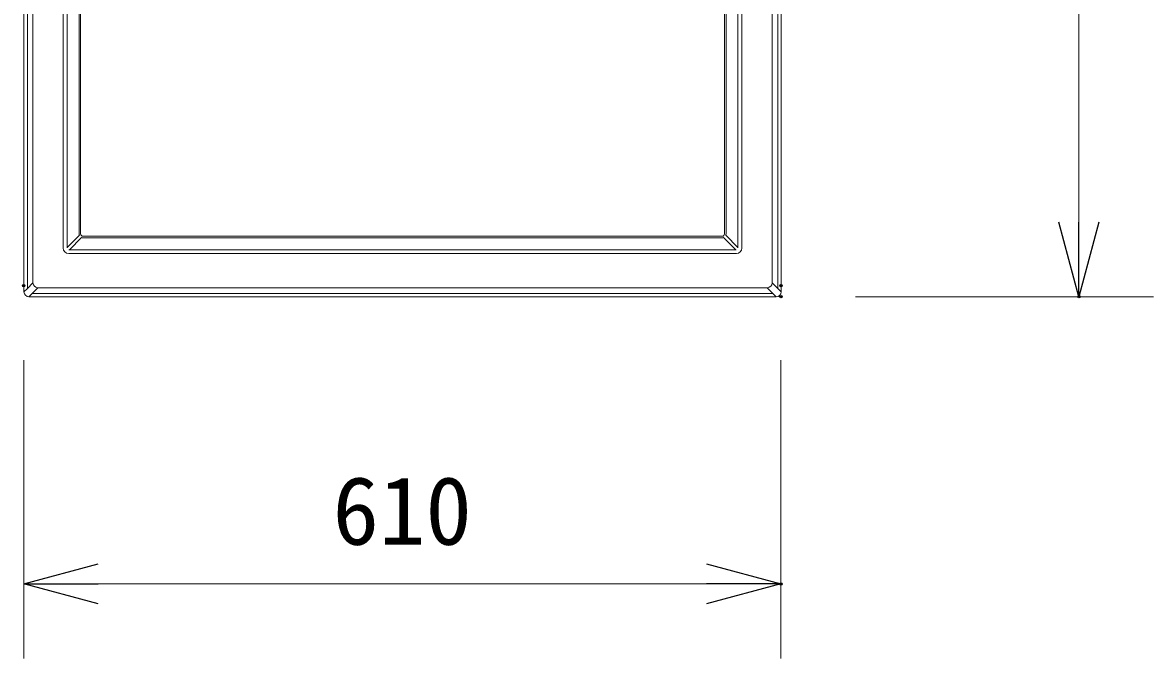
# Model space of a CAD drawing. Units: millimetres, scale not verified. Extents: x -63 to 62, y -56 to 57.
# Drawn here: x -22.7 to 7.66, y -12.59 to 4.47 of the extents above; entities that cross this region are included whole.
import ezdxf
from ezdxf.enums import TextEntityAlignment as Align

# ---------------------------------------------------------------- set-up
doc = ezdxf.new("R2010")
doc.units = ezdxf.units.MM
doc.header["$LTSCALE"] = 0.125
doc.header["$PDMODE"] = 32
doc.header["$PDSIZE"] = 0.0625
doc.layers.add('0-0_0', color=7, linetype='Continuous')
doc.layers.add('0-4_DEFPOINTS', color=7, linetype='Continuous')
doc.layers.add('0-5_GAIKEI', color=1, linetype='Continuous', lineweight=18)
doc.layers.add('0-6_SUNPO', color=7, linetype='Continuous', lineweight=18)
doc.styles.add('ＭＳ ゴシック', font='')
doc.styles.get('ＭＳ ゴシック').set_extended_font_data('MS Gothic')

# ---------------------------------------------------------------- blocks, each defined once
blk = doc.blocks.new('_OPEN30')
at = {"layer": '0-0_0'}
blk.add_line((0, 0), (-1, 0), dxfattribs=at)
blk.add_lwpolyline([(-1, 0.26795), (0, 0), (-1, -0.26795)], dxfattribs=at)
blk = doc.blocks.new('D8')
at = {"layer": '0-4_DEFPOINTS'}
for p in [(-6.931, 37.338), (-6.931, 3.338), (1.069, 3.338)]:
    blk.add_point(p, dxfattribs=at)
at = {"layer": '0-6_SUNPO'}
for p, q in [((-4.931, 37.338), (3.069, 37.338)), ((1.069, 35.338), (1.069, 5.338)), ((-4.931, 3.338), (3.069, 3.338))]:
    blk.add_line(p, q, dxfattribs=at)
at = {"layer": '0-6_SUNPO', "xscale": 2, "yscale": 2}
for p, rotation in [((1.069, 37.338), 90), ((1.069, 3.338), 270)]:
    blk.add_blockref('_OPEN30', p, dxfattribs=dict(at, rotation=rotation))
at = {"layer": '0-6_SUNPO', "style": 'ＭＳ ゴシック'}
blk.add_text('1020', height=1.833, rotation=90, dxfattribs=at).set_placement((0.569, 17.838), align=Align.BOTTOM_LEFT)
blk = doc.blocks.new('D7')
at = {"layer": '0-4_DEFPOINTS'}
for p in [(-27.2642, 3.6312), (-6.9308, 3.6312), (-6.9308, -4.3688)]:
    blk.add_point(p, dxfattribs=at)
at = {"layer": '0-6_SUNPO'}
for p, q in [((-27.2642, 1.6312), (-27.2642, -6.3688)), ((-6.9308, 1.6312), (-6.9308, -6.3688)), ((-25.2642, -4.3688), (-8.9308, -4.3688))]:
    blk.add_line(p, q, dxfattribs=at)
at = {"layer": '0-6_SUNPO', "xscale": 2, "yscale": 2, "rotation": 180}
blk.add_blockref('_OPEN30', (-27.2642, -4.3688), dxfattribs=at)
at = {"layer": '0-6_SUNPO', "xscale": 2, "yscale": 2}
blk.add_blockref('_OPEN30', (-6.9308, -4.3688), dxfattribs=at)
at = {"layer": '0-6_SUNPO', "style": 'ＭＳ ゴシック'}
blk.add_text('610', height=1.833, dxfattribs=at).set_placement((-18.9725, -3.8688), align=Align.BOTTOM_LEFT)

msp = doc.modelspace()

# ---------------------------------------------------------------- linework, layer by layer
at = {"layer": '0-5_GAIKEI', "color": 7}
for p, q in [((-22.664, -2.7511), (-22.664, 30.9826)), ((-2.3307, -2.7511), (-2.3307, 30.9826)), ((-2.4638, -2.8843), (-22.5309, -2.8843))]:
    msp.add_line(p, q, dxfattribs=at)
at = {"layer": '0-5_GAIKEI'}
for p, q in [((-22.5737, 30.8936), (-22.5737, -2.6622)), ((-22.4225, -2.511), (-22.4225, 30.7424)), ((-2.5722, 30.7424), (-2.5722, -2.511)), ((-2.4209, -2.6622), (-2.4209, 30.8936)), ((-21.61, -1.5771), (-21.61, 29.8086)), ((-21.5041, -1.5607), (-21.5041, 29.7921)), ((-3.4905, 29.7921), (-3.4905, -1.5607)), ((-3.3847, 29.8086), (-3.3847, -1.5771)), ((-21.1822, 29.4361), (-21.1822, -1.2046)), ((-21.1423, -1.1948), (-21.1423, 29.4262)), ((-3.8523, -1.1948), (-3.8523, 29.4262)), ((-3.8125, -1.2046), (-3.8125, 29.4361)), ((-21.1773, -1.2353), (-21.5041, -1.5607)), ((-21.4433, -1.6211), (-21.1167, -1.2959)), ((-21.086, -1.3008), (-3.9087, -1.3008)), ((-3.9185, -1.2609), (-21.0762, -1.2609)), ((-3.878, -1.2959), (-3.5514, -1.6211)), ((-3.4905, -1.5607), (-3.8174, -1.2353)), ((-21.5043, -1.5725), (-21.5041, -1.5607)), ((-3.5345, -1.7269), (-21.4602, -1.7269)), ((-21.4433, -1.6211), (-21.4556, -1.6212)), ((-3.5514, -1.6211), (-21.4433, -1.6211)), ((-3.5391, -1.6212), (-3.5514, -1.6211)), ((-3.4905, -1.5607), (-3.4904, -1.5725)), ((-22.664, -2.7511), (-22.5737, -2.6608)), ((-22.5737, -2.6622), (-22.4225, -2.511)), ((-22.2907, -2.6428), (-22.4419, -2.794)), ((-2.704, -2.6428), (-22.2907, -2.6428)), ((-2.5528, -2.794), (-2.704, -2.6428)), ((-2.5722, -2.511), (-2.4209, -2.6622)), ((-2.4209, -2.6608), (-2.3307, -2.7511)), ((-22.4406, -2.794), (-22.5309, -2.8843)), ((-22.4419, -2.794), (-2.5528, -2.794)), ((-2.4638, -2.8843), (-2.5541, -2.794))]:
    msp.add_line(p, q, dxfattribs=at)
for centre, major_axis, ratio, start_param, end_param in [((-21.0803, -1.2019), (0.0856, 0.0568), 0.972012, 2.5684978, 2.8800297), ((-21.0752, -1.1938), (0.0478, 0.0478), 0.985257, 2.3636208, 3.9195645), ((-3.9195, -1.1938), (-0.0478, 0.0478), 0.985257, 2.3636208, 3.9195645), ((-3.9144, -1.2019), (-0.0856, 0.0568), 0.972012, 3.4031556, 3.7146875), ((-21.0834, -1.1989), (0.0568, 0.0856), 0.971946, 3.4033699, 3.7142024), ((-3.9113, -1.1989), (-0.0568, 0.0856), 0.971946, 2.5689829, 2.8798154), ((-21.4598, -1.5767), (0.1064, 0.1064), 0.997265, 2.357564, 3.9256213), ((-3.5349, -1.5767), (-0.1064, 0.1064), 0.997265, 2.357564, 3.9256213), ((-22.0497, -2.2699), (0.3348, 0.3348), 0.49281, 2.7306286, 3.5525567), ((-2.945, -2.2699), (-0.3348, 0.3348), 0.49281, 2.7306286, 3.5525567)]:
    msp.add_ellipse(centre, major_axis=major_axis, ratio=ratio, start_param=start_param, end_param=end_param, dxfattribs=at)
at = {"layer": '0-5_GAIKEI', "color": 7}
for centre, major_axis in [((-22.5305, -2.7507), (0.0945, 0.0945)), ((-2.4642, -2.7507), (-0.0945, 0.0945))]:
    msp.add_ellipse(centre, major_axis=major_axis, ratio=0.997265, start_param=2.357564, end_param=3.9256213, dxfattribs=at)

# ---------------------------------------------------------------- block references
at = {"layer": '0-6_SUNPO'}
for name in ['D8', 'D7']:
    msp.add_blockref(name, (4.595, -6.2222), dxfattribs=at)

doc.saveas('drawing.dxf')
